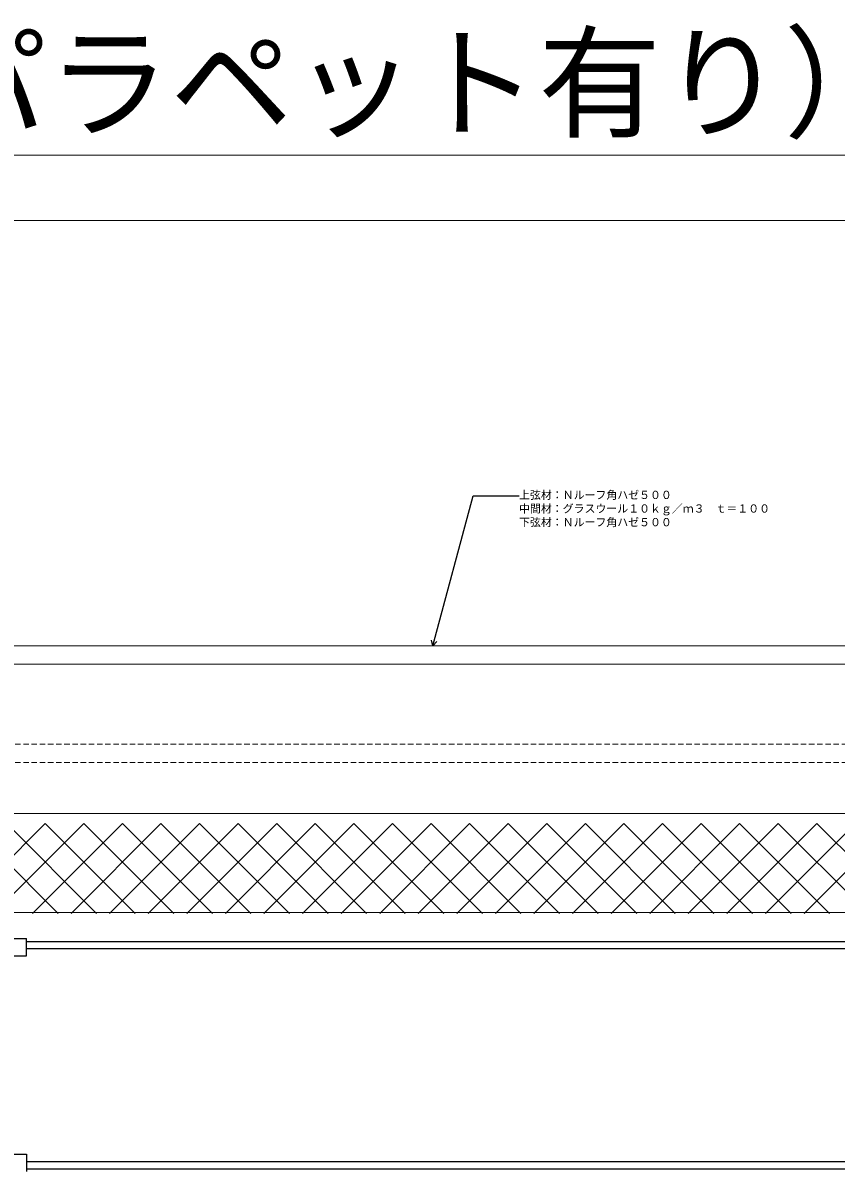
# Model space of a CAD drawing. Units: millimetres at full size, sheet at 1:3; details may follow other scales. Extents: x -1263 to 1258, y -891 to 1036.
# Drawn here: x -483 to 411, y -225 to 1036 of the extents above; entities that cross this region are included whole.
import ezdxf
from ezdxf.enums import TextEntityAlignment as Align

# ---------------------------------------------------------------- set-up
doc = ezdxf.new("R2010")
doc.units = ezdxf.units.MM
doc.header["$LTSCALE"] = 3
doc.linetypes.add('DASHED2', pattern=[3, 2, -1])
for name, color, linetype, lineweight in [('0-0_補助1', 4, 'Continuous', 5), ('0-6_名称1', 5, 'Continuous', 25), ('0-B_屋根1', 6, 'Continuous', 20), ('0-C_屋根2', 3, 'Continuous', 9), ('2-1_裏貼1', 2, 'Continuous', 18), ('4-3_H鋼2', 12, 'Continuous', 25), ('5-B_枠2', 4, 'Continuous', 5)]:
    doc.layers.add(name, color=color, linetype=linetype, lineweight=lineweight)
doc.layers.add('D-C_補助線1', color=4, linetype='Continuous')
doc.styles.add('ＭＳ ゴシック', font='')
doc.styles.get('ＭＳ ゴシック').set_extended_font_data('MS Gothic')

msp = doc.modelspace()

# ---------------------------------------------------------------- linework, layer by layer
at = {"layer": '0-0_補助1'}
msp.add_lwpolyline([(1191.647, 819), (-1194.647, 819), (-1194.647, -819)], dxfattribs=at)
at = {"layer": '0-6_名称1'}
for q in [(-33.839, 357.71), (-28.043, 356.157)]:
    msp.add_line((-32.494, 351.138), q, dxfattribs=at)
msp.add_lwpolyline([(-32.494, 351.138), (11.723, 516.157), (62.268, 516.157)], dxfattribs=at)
at = {"layer": '0-B_屋根1'}
for p, q in [((-620.307, 351.138), (990.121, 351.138)), ((-737.727, 331.138), (990.121, 331.138)), ((-737.727, 167.017), (990.121, 167.017))]:
    msp.add_line(p, q, dxfattribs=at)
at = {"layer": '0-C_屋根2', "linetype": 'DASHED2'}
for p, q in [((990.121, 243.022), (-740.744, 243.022)), ((990.121, 223.022), (-740.744, 223.022))]:
    msp.add_line(p, q, dxfattribs=at)
at = {"layer": '0-C_屋根2'}
msp.add_line((990.121, 58.022), (-799.703, 58.022), dxfattribs=at)
at = {"layer": '2-1_裏貼1'}
for p, q in [((-557.694, 57.143), (-458.796, 156.041)), ((-444.752, 57.143), (-543.649, 156.041)), ((-515.268, 57.143), (-416.37, 156.041)), ((-402.325, 57.143), (-501.223, 156.041)), ((-472.841, 57.143), (-373.944, 156.041)), ((-359.899, 57.143), (-458.796, 156.041)), ((-430.415, 57.143), (-331.517, 156.041)), ((-317.472, 57.143), (-416.37, 156.041)), ((-387.988, 57.143), (-289.091, 156.041)), ((-275.046, 57.143), (-373.944, 156.041)), ((-345.562, 57.143), (-246.664, 156.041)), ((-232.62, 57.143), (-331.517, 156.041)), ((-303.136, 57.143), (-204.238, 156.041)), ((-190.193, 57.143), (-289.091, 156.041)), ((-260.709, 57.143), (-161.812, 156.041)), ((-147.767, 57.143), (-246.664, 156.041)), ((-218.283, 57.143), (-119.385, 156.041)), ((-105.34, 57.143), (-204.238, 156.041)), ((-175.856, 57.143), (-76.959, 156.041)), ((-62.914, 57.143), (-161.812, 156.041)), ((-133.43, 57.143), (-34.532, 156.041)), ((-20.487, 57.143), (-119.385, 156.041)), ((-91.004, 57.143), (7.894, 156.041)), ((21.939, 57.143), (-76.959, 156.041)), ((-48.577, 57.143), (50.32, 156.041)), ((64.365, 57.143), (-34.532, 156.041)), ((-6.151, 57.143), (92.747, 156.041)), ((106.792, 57.143), (7.894, 156.041)), ((36.276, 57.143), (135.173, 156.041)), ((149.218, 57.143), (50.32, 156.041)), ((78.702, 57.143), (177.6, 156.041)), ((191.645, 57.143), (92.747, 156.041)), ((121.128, 57.143), (220.026, 156.041)), ((234.071, 57.143), (135.173, 156.041)), ((163.555, 57.143), (262.452, 156.041)), ((276.497, 57.143), (177.6, 156.041)), ((205.981, 57.143), (304.879, 156.041)), ((318.924, 57.143), (220.026, 156.041)), ((248.408, 57.143), (347.305, 156.041)), ((361.35, 57.143), (262.452, 156.041)), ((290.834, 57.143), (389.732, 156.041)), ((403.777, 57.143), (304.879, 156.041)), ((333.26, 57.143), (432.158, 156.041)), ((446.203, 57.143), (347.305, 156.041)), ((375.687, 57.143), (474.585, 156.041)), ((488.629, 57.143), (389.732, 156.041))]:
    msp.add_line(p, q, dxfattribs=at)
at = {"layer": '4-3_H鋼2'}
for p, q in [((-779.503, 29.371), (-479.503, 29.371)), ((-479.503, 10.371), (-479.503, 29.371)), ((-479.503, 26.371), (990.121, 26.371)), ((-479.503, 18.371), (990.121, 18.371)), ((-779.503, 10.371), (-479.503, 10.371)), ((-779.503, -207.629), (-479.503, -207.629)), ((-479.503, -207.629), (-479.503, -226.629)), ((-479.503, -215.629), (990.121, -215.629)), ((-479.503, -223.629), (990.121, -223.629))]:
    msp.add_line(p, q, dxfattribs=at)
at = {"layer": '5-B_枠2'}
msp.add_lwpolyline([(-1261.5, 891), (1258.5, 891), (1258.5, -891), (-1261.5, -891)], close=True, dxfattribs=at)

# ---------------------------------------------------------------- texts
at = {"layer": '0-6_名称1', "style": 'ＭＳ ゴシック'}
for s, p in [('上弦材：Ｎルーフ角ハゼ５００\u3000\u3000\u3000\u3000\u3000', (62.268, 510.157)), ('中間材：グラスウール１０ｋｇ／ｍ３\u3000ｔ＝１００', (62.268, 495.157)), ('下弦材：Ｎルーフ角ハゼ５００\u3000\u3000\u3000\u3000\u3000', (62.268, 480.157))]:
    msp.add_text(s, height=8.798, dxfattribs=at).set_placement(p, align=Align.BOTTOM_LEFT)
at = {"layer": 'D-C_補助線1', "style": 'ＭＳ ゴシック'}
msp.add_text('壁取合部（パラペット有り）', height=98.97, dxfattribs=at).set_placement((-1266.54, 891), align=Align.BOTTOM_LEFT)

doc.saveas('drawing.dxf')
